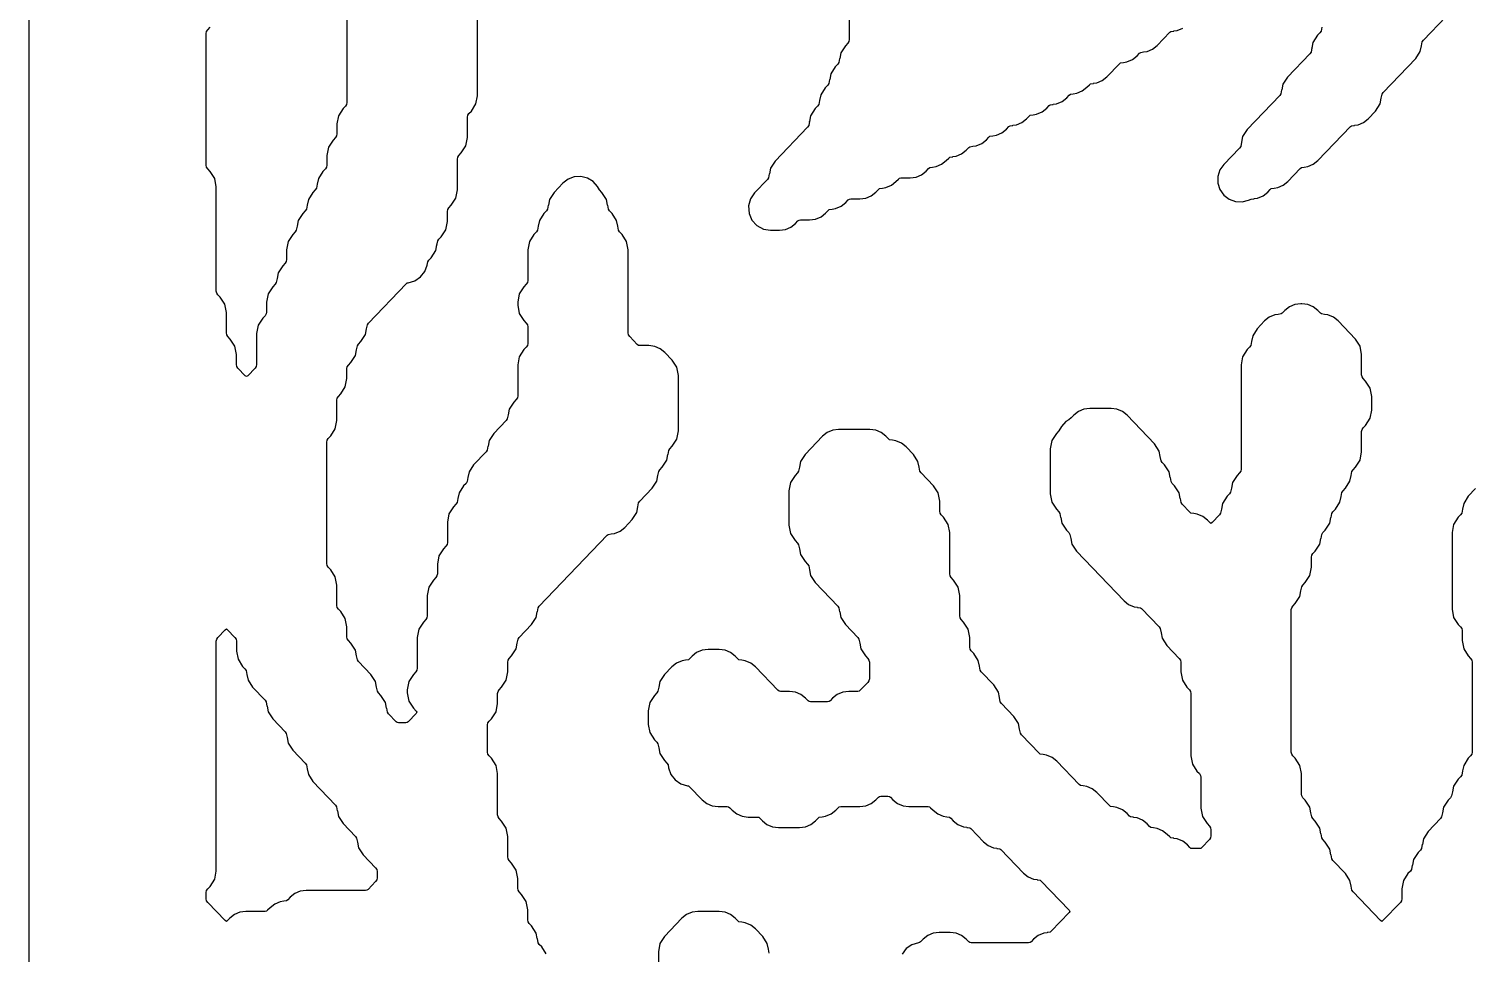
# Model space of a CAD drawing. Header units: millimetres. Extents: x 10 to 410, y 18 to 283.
# Drawn here: x 148 to 180.54, y 58.96 to 79.8 of the extents above; entities that cross this region are included whole.
import ezdxf

# ---------------------------------------------------------------- set-up
doc = ezdxf.new("R2010")
doc.units = ezdxf.units.MM
doc.layers.add('CUT', color=1, linetype='Continuous')

msp = doc.modelspace()

# ---------------------------------------------------------------- linework, layer by layer
at = {"layer": 'CUT'}
for points in [[(211.2679, 144), (198.134, 144), (198.134, 147), (190.134, 147), (190.134, 144), (169.134, 144), (169.134, 147), (161.134, 147), (161.134, 144), (148, 144), (148, 24), (161.134, 24), (161.134, 21), (169.134, 21), (169.134, 24), (190.134, 24), (190.134, 21), (198.134, 21), (198.134, 24), (211.2679, 24)], [(152.9151, 65.2384), (152.9175, 65.2388), (152.9421, 65.1115), (153.0451, 64.952), (153.3259, 64.6591), (153.3504, 64.621), (153.3681, 64.5295), (153.3705, 64.53), (153.3951, 64.4027), (153.4981, 64.2431), (153.7789, 63.9502), (153.8035, 63.9122), (153.8212, 63.8207), (153.8235, 63.8211), (153.8481, 63.6938), (153.9511, 63.5343), (154.2319, 63.2413), (154.2565, 63.2033), (154.2742, 63.1118), (154.2765, 63.1123), (154.3011, 62.985), (154.4041, 62.8254), (154.9114, 62.2962), (154.936, 62.2581), (154.9537, 62.1666), (154.956, 62.1671), (154.9807, 62.0398), (155.0837, 61.8803), (155.3645, 61.5873), (155.389, 61.5493), (155.4067, 61.4578), (155.4091, 61.4582), (155.4337, 61.3309), (155.5367, 61.1714), (155.8175, 60.8785), (155.842, 60.8404), (155.8506, 60.796), (155.8506, 60.6555), (155.842, 60.6111), (155.8175, 60.573), (155.6474, 60.3956), (155.6223, 60.3756), (155.5905, 60.3713), (154.2519, 60.3713), (154.1191, 60.3533), (153.9958, 60.3008), (153.891, 60.2173), (153.8354, 60.1593), (153.8102, 60.1393), (153.7451, 60.1305), (153.7454, 60.1278), (153.6661, 60.1171), (153.5428, 60.0645), (153.4379, 59.981), (153.3823, 59.923), (153.3572, 59.903), (153.3254, 59.8987), (152.8928, 59.8987), (152.76, 59.8808), (152.6368, 59.8282), (152.5319, 59.7447), (152.481, 59.6916), (152.453, 59.6706), (152.425, 59.6916), (152.0332, 60.1004), (152.0086, 60.1385), (152, 60.1829), (152, 60.3234), (152.0086, 60.3679), (152.0332, 60.4059), (152.0875, 60.4625), (152.1904, 60.6221), (152.2265, 60.8085), (152.2265, 65.9943), (152.2351, 66.0387), (152.2597, 66.0768), (152.425, 66.2493), (152.453, 66.2704), (152.481, 66.2493), (152.6464, 66.0768), (152.6709, 66.0387), (152.6795, 65.9943), (152.6795, 65.7706), (152.7156, 65.5841), (152.8186, 65.4246), (152.8729, 65.3679), (152.8974, 65.3299)]]:
    msp.add_lwpolyline(points, close=True, dxfattribs=at)
for points in [[(155.1711, 80.8804), (155.1711, 78.1407), (155.1625, 78.0963), (155.138, 78.0582), (155.0837, 78.0016), (154.9807, 77.842), (154.9446, 77.6556), (154.9446, 77.4319), (154.936, 77.3874), (154.9114, 77.3494), (154.8572, 77.2927), (154.7542, 77.1332), (154.7181, 76.9467), (154.7181, 76.723), (154.7095, 76.6786), (154.6849, 76.6405), (154.6306, 76.5839), (154.5277, 76.4243), (154.503, 76.297), (154.5007, 76.2975), (154.483, 76.206), (154.4584, 76.1679), (154.4041, 76.1113), (154.3011, 75.9518), (154.2765, 75.8245), (154.2742, 75.8249), (154.2565, 75.7334), (154.2319, 75.6954), (154.1776, 75.6387), (154.0746, 75.4792), (154.05, 75.3519), (154.0477, 75.3523), (154.03, 75.2608), (154.0054, 75.2228), (153.9511, 75.1662), (153.8481, 75.0066), (153.8121, 74.8202), (153.8121, 74.5964), (153.8035, 74.552), (153.7789, 74.5139), (153.7246, 74.4573), (153.6216, 74.2977), (153.597, 74.1704), (153.5947, 74.1709), (153.577, 74.0794), (153.5524, 74.0414), (153.4981, 73.9847), (153.3951, 73.8252), (153.359, 73.6387), (153.359, 73.415), (153.3504, 73.3705), (153.3259, 73.3325), (153.2716, 73.2759), (153.1686, 73.1163), (153.1325, 72.9299), (153.1325, 72.2336), (153.1239, 72.1891), (153.0994, 72.1511), (152.934, 71.9785), (152.906, 71.9575), (152.8781, 71.9785), (152.7127, 72.1511), (152.6881, 72.1891), (152.6795, 72.2336), (152.6795, 72.4573), (152.6435, 72.6437), (152.5405, 72.8033), (152.4862, 72.8599), (152.4616, 72.898), (152.453, 72.9424), (152.453, 73.4024), (152.417, 73.5889), (152.314, 73.7484), (152.2597, 73.8051), (152.2351, 73.8431), (152.2265, 73.8876), (152.2265, 76.2379), (152.1904, 76.4243), (152.0875, 76.5839), (152.0332, 76.6405), (152.0086, 76.6786), (152, 76.723), (152, 79.6989), (152.0086, 79.7434), (152.0332, 79.7814), (152.0875, 79.8381)], [(159.6652, 58.9391), (159.5622, 59.0986), (159.5079, 59.1553), (159.4834, 59.1933), (159.4657, 59.2848), (159.4633, 59.2844), (159.4387, 59.4117), (159.3357, 59.5712), (159.2814, 59.6279), (159.2569, 59.6659), (159.2483, 59.7104), (159.2483, 59.9341), (159.2122, 60.1205), (159.1092, 60.2801), (159.0549, 60.3367), (159.0303, 60.3748), (159.0217, 60.4192), (159.0217, 60.6429), (158.9857, 60.8294), (158.8827, 60.9889), (158.8284, 61.0456), (158.8038, 61.0836), (158.7952, 61.1281), (158.7952, 61.5881), (158.7592, 61.7745), (158.6562, 61.9341), (158.6019, 61.9907), (158.5773, 62.0288), (158.5687, 62.0732), (158.5687, 63.0058), (158.5327, 63.1923), (158.4297, 63.3518), (158.3754, 63.4085), (158.3508, 63.4465), (158.3422, 63.491), (158.3422, 64.104), (158.3508, 64.1484), (158.3754, 64.1865), (158.4297, 64.2431), (158.5327, 64.4027), (158.5687, 64.5891), (158.5687, 64.8128), (158.5773, 64.8573), (158.6019, 64.8953), (158.6562, 64.952), (158.7592, 65.1115), (158.7952, 65.298), (158.7952, 65.5217), (158.8038, 65.5662), (158.8284, 65.6042), (158.8827, 65.6608), (158.9857, 65.8204), (159.0103, 65.9477), (159.0126, 65.9472), (159.0303, 66.0387), (159.0549, 66.0768), (159.3357, 66.3697), (159.4387, 66.5293), (159.4633, 66.6566), (159.4657, 66.6561), (159.4834, 66.7476), (159.5079, 66.7856), (161.037, 68.3808), (161.0622, 68.4008), (161.1273, 68.4096), (161.127, 68.4123), (161.2063, 68.423), (161.3296, 68.4756), (161.4344, 68.5591), (161.6008, 68.7326), (161.7038, 68.8921), (161.7284, 69.0194), (161.7307, 69.019), (161.7484, 69.1105), (161.773, 69.1485), (162.0538, 69.4414), (162.1568, 69.601), (162.1814, 69.7283), (162.1838, 69.7278), (162.2015, 69.8193), (162.226, 69.8574), (162.2803, 69.914), (162.3833, 70.0736), (162.4079, 70.2009), (162.4103, 70.2004), (162.428, 70.2919), (162.4525, 70.3299), (162.5068, 70.3866), (162.6098, 70.5461), (162.6459, 70.7326), (162.6459, 71.9847), (162.6098, 72.1712), (162.5068, 72.3307), (162.3405, 72.5042), (162.2356, 72.5877), (162.1123, 72.6403), (161.9795, 72.6582), (161.7735, 72.6582), (161.7417, 72.6625), (161.7166, 72.6825), (161.5465, 72.8599), (161.5219, 72.898), (161.5133, 72.9424), (161.5133, 74.8202), (161.4773, 75.0066), (161.3743, 75.1662), (161.32, 75.2228), (161.2954, 75.2608), (161.2777, 75.3523), (161.2754, 75.3519), (161.2508, 75.4792), (161.1478, 75.6387), (161.0935, 75.6954), (161.0689, 75.7334), (161.0512, 75.8249), (161.0489, 75.8245), (161.0243, 75.9518), (160.9213, 76.1113), (160.867, 76.1679), (160.8189, 76.2425), (160.7197, 76.3547), (160.5917, 76.4326), (160.4465, 76.469), (160.2969, 76.4608), (160.1565, 76.4087), (160.0378, 76.3173), (159.8403, 76.1113), (159.7373, 75.9518), (159.7127, 75.8245), (159.7104, 75.8249), (159.6927, 75.7334), (159.6681, 75.6954), (159.6138, 75.6387), (159.5108, 75.4792), (159.4862, 75.3519), (159.4839, 75.3523), (159.4662, 75.2608), (159.4416, 75.2228), (159.3873, 75.1662), (159.2843, 75.0066), (159.2483, 74.8202), (159.2483, 74.1239), (159.2397, 74.0794), (159.2151, 74.0414), (159.1608, 73.9847), (159.0578, 73.8252), (159.0217, 73.6387), (159.0217, 73.568), (159.0578, 73.3816), (159.1608, 73.222), (159.2151, 73.1654), (159.2397, 73.1273), (159.2483, 73.0829), (159.2483, 72.7061), (159.2397, 72.6617), (159.2151, 72.6236), (159.1608, 72.567), (159.0578, 72.4074), (159.0217, 72.221), (159.0217, 71.5247), (159.0131, 71.4802), (158.9886, 71.4422), (158.9343, 71.3856), (158.8313, 71.226), (158.8067, 71.0987), (158.8043, 71.0992), (158.7866, 71.0077), (158.7621, 70.9696), (158.4813, 70.6767), (158.3783, 70.5172), (158.3537, 70.3899), (158.3513, 70.3903), (158.3336, 70.2988), (158.3091, 70.2608), (158.0283, 69.9678), (157.9253, 69.8083), (157.9007, 69.681), (157.8983, 69.6815), (157.8806, 69.59), (157.8561, 69.5519), (157.8018, 69.4953), (157.6988, 69.3357), (157.6741, 69.2084), (157.6718, 69.2089), (157.6541, 69.1174), (157.6295, 69.0793), (157.5752, 69.0227), (157.4723, 68.8631), (157.4362, 68.6767), (157.4362, 68.2167), (157.4276, 68.1722), (157.403, 68.1342), (157.3487, 68.0775), (157.2457, 67.918), (157.2097, 67.7315), (157.2097, 67.5078), (157.2011, 67.4634), (157.1765, 67.4253), (157.1222, 67.3687), (157.0192, 67.2091), (156.9832, 67.0227), (156.9832, 66.5627), (156.9746, 66.5182), (156.95, 66.4802), (156.8957, 66.4235), (156.7927, 66.264), (156.7567, 66.0775), (156.7567, 65.3812), (156.7481, 65.3368), (156.7235, 65.2987), (156.6692, 65.2421), (156.5662, 65.0826), (156.5302, 64.8961), (156.5302, 64.8254), (156.5662, 64.639), (156.6692, 64.4794), (156.7302, 64.4158), (156.7495, 64.3882), (156.7302, 64.3605), (156.5535, 64.1762), (156.5283, 64.1562), (156.4965, 64.1519), (156.3373, 64.1519), (156.3055, 64.1562), (156.2804, 64.1762), (156.1103, 64.3536), (156.0857, 64.3916), (156.068, 64.4831), (156.0657, 64.4827), (156.0411, 64.61), (155.9381, 64.7695), (155.8838, 64.8262), (155.8592, 64.8642), (155.8415, 64.9557), (155.8392, 64.9553), (155.8146, 65.0826), (155.7116, 65.2421), (155.4308, 65.535), (155.4062, 65.5731), (155.3885, 65.6646), (155.3862, 65.6641), (155.3616, 65.7914), (155.2586, 65.951), (155.2043, 66.0076), (155.1797, 66.0457), (155.1711, 66.0901), (155.1711, 66.3138), (155.135, 66.5003), (155.0321, 66.6598), (154.9778, 66.7165), (154.9532, 66.7545), (154.9446, 66.799), (154.9446, 67.259), (154.9085, 67.4454), (154.8055, 67.605), (154.7513, 67.6616), (154.7267, 67.6997), (154.7181, 67.7441), (154.7181, 70.4837), (154.7267, 70.5282), (154.7513, 70.5662), (154.8055, 70.6229), (154.9085, 70.7824), (154.9446, 70.9689), (154.9446, 71.4289), (154.9532, 71.4733), (154.9778, 71.5114), (155.0321, 71.568), (155.135, 71.7276), (155.1711, 71.914), (155.1711, 72.1377), (155.1797, 72.1822), (155.2043, 72.2202), (155.2586, 72.2769), (155.3616, 72.4364), (155.3862, 72.5637), (155.3885, 72.5633), (155.4062, 72.6548), (155.4308, 72.6928), (155.4851, 72.7495), (155.5881, 72.909), (155.6127, 73.0363), (155.615, 73.0358), (155.6327, 73.1273), (155.6573, 73.1654), (156.5069, 74.0517), (156.532, 74.0716), (156.5544, 74.0747), (156.7029, 74.119), (156.8308, 74.2067), (156.9256, 74.3294), (156.9783, 74.4752), (156.9918, 74.5451), (157.0163, 74.5831), (157.0706, 74.6398), (157.1736, 74.7993), (157.1982, 74.9266), (157.2006, 74.9261), (157.2183, 75.0176), (157.2428, 75.0557), (157.2971, 75.1123), (157.4001, 75.2719), (157.4362, 75.4583), (157.4362, 75.682), (157.4448, 75.7265), (157.4693, 75.7645), (157.5236, 75.8212), (157.6266, 75.9807), (157.6627, 76.1672), (157.6627, 76.8635), (157.6713, 76.9079), (157.6959, 76.946), (157.7502, 77.0026), (157.8531, 77.1622), (157.8892, 77.3486), (157.8892, 77.8086), (157.8978, 77.8531), (157.9224, 77.8911), (157.9767, 77.9478), (158.0797, 78.1073), (158.1157, 78.2938), (158.1157, 80.491)], [(177.1515, 79.8418), (177.1338, 79.7503), (177.1092, 79.7122), (177.0549, 79.6556), (176.9519, 79.4961), (176.9273, 79.3688), (176.925, 79.3692), (176.9073, 79.2777), (176.8827, 79.2397), (176.3754, 78.7105), (176.2724, 78.5509), (176.2478, 78.4236), (176.2455, 78.4241), (176.2278, 78.3326), (176.2032, 78.2945), (175.4694, 77.529), (175.3664, 77.3695), (175.3418, 77.2422), (175.3394, 77.2426), (175.3217, 77.1511), (175.2972, 77.1131), (174.9421, 76.7427), (174.855, 76.6186), (174.8091, 76.4742), (174.8085, 76.3227), (174.8534, 76.1779), (174.9396, 76.0533), (175.0591, 75.9602), (175.2011, 75.9071), (175.3524, 75.8991), (175.4992, 75.9368), (175.558, 75.9619), (175.6238, 75.9708), (175.6235, 75.9735), (175.7028, 75.9842), (175.8261, 76.0368), (175.931, 76.1202), (175.9866, 76.1782), (176.0117, 76.1982), (176.0769, 76.207), (176.0765, 76.2098), (176.1558, 76.2205), (176.2791, 76.2731), (176.384, 76.3565), (176.6661, 76.6508), (176.6912, 76.6708), (176.7564, 76.6796), (176.756, 76.6823), (176.8354, 76.6931), (176.9586, 76.7457), (177.0635, 76.8291), (177.7986, 77.596), (177.8237, 77.6159), (177.8889, 77.6248), (177.8886, 77.6275), (177.9679, 77.6382), (178.0912, 77.6908), (178.196, 77.7742), (178.3624, 77.9478), (178.4654, 78.1073), (178.49, 78.2346), (178.4923, 78.2342), (178.51, 78.3257), (178.5346, 78.3637), (179.2684, 79.1292), (179.3714, 79.2888), (179.396, 79.416), (179.3984, 79.4156), (179.4161, 79.5071), (179.4406, 79.5451), (179.9479, 80.0743)], [(166.4965, 80.0185), (166.4965, 79.5585), (166.4879, 79.514), (166.4634, 79.476), (166.4091, 79.4193), (166.3061, 79.2598), (166.2814, 79.1325), (166.2791, 79.1329), (166.2614, 79.0414), (166.2368, 79.0034), (166.1826, 78.9467), (166.0796, 78.7872), (166.0549, 78.6599), (166.0526, 78.6604), (166.0349, 78.5689), (166.0103, 78.5308), (165.956, 78.4742), (165.8531, 78.3146), (165.8284, 78.1873), (165.8261, 78.1878), (165.8084, 78.0963), (165.7838, 78.0582), (165.7295, 78.0016), (165.6265, 77.842), (165.6019, 77.7148), (165.5996, 77.7152), (165.5819, 77.6237), (165.5573, 77.5857), (164.8235, 76.8202), (164.7205, 76.6606), (164.6959, 76.5333), (164.6935, 76.5338), (164.6758, 76.4423), (164.6513, 76.4042), (164.3629, 76.1034), (164.2695, 75.9661), (164.2262, 75.8059), (164.2378, 75.6402), (164.3029, 75.4875), (164.4145, 75.3646), (164.5601, 75.2849), (164.7238, 75.2574), (164.9241, 75.2574), (165.0569, 75.2753), (165.1802, 75.3279), (165.2851, 75.4114), (165.3407, 75.4694), (165.3658, 75.4894), (165.3976, 75.4937), (165.6037, 75.4937), (165.7365, 75.5116), (165.8597, 75.5642), (165.9646, 75.6477), (166.0202, 75.7057), (166.0453, 75.7257), (166.1105, 75.7345), (166.1101, 75.7372), (166.1895, 75.7479), (166.3128, 75.8005), (166.4176, 75.884), (166.4732, 75.9419), (166.4983, 75.9619), (166.5302, 75.9662), (166.7362, 75.9662), (166.869, 75.9842), (166.9923, 76.0368), (167.0971, 76.1202), (167.1527, 76.1782), (167.1779, 76.1982), (167.243, 76.207), (167.2427, 76.2098), (167.322, 76.2205), (167.4453, 76.2731), (167.5502, 76.3565), (167.6058, 76.4145), (167.6309, 76.4345), (167.6627, 76.4388), (167.8687, 76.4388), (168.0016, 76.4568), (168.1248, 76.5094), (168.2297, 76.5928), (168.2853, 76.6508), (168.3104, 76.6708), (168.3756, 76.6796), (168.3752, 76.6823), (168.4546, 76.6931), (168.5778, 76.7457), (168.6827, 76.8291), (168.7383, 76.8871), (168.7634, 76.9071), (168.8286, 76.9159), (168.8282, 76.9186), (168.9076, 76.9294), (169.0309, 76.9819), (169.1357, 77.0654), (169.1913, 77.1234), (169.2164, 77.1434), (169.2816, 77.1522), (169.2812, 77.1549), (169.3606, 77.1656), (169.4839, 77.2182), (169.5887, 77.3017), (169.6443, 77.3597), (169.6695, 77.3797), (169.7346, 77.3885), (169.7343, 77.3912), (169.8136, 77.4019), (169.9369, 77.4545), (170.0418, 77.538), (170.0973, 77.596), (170.1225, 77.6159), (170.1876, 77.6248), (170.1873, 77.6275), (170.2666, 77.6382), (170.3899, 77.6908), (170.4948, 77.7742), (170.5504, 77.8322), (170.5755, 77.8522), (170.6407, 77.8611), (170.6403, 77.8638), (170.7196, 77.8745), (170.8429, 77.9271), (170.9478, 78.0105), (171.0034, 78.0685), (171.0285, 78.0885), (171.0937, 78.0973), (171.0933, 78.1001), (171.1727, 78.1108), (171.2959, 78.1634), (171.4008, 78.2468), (171.4564, 78.3048), (171.4815, 78.3248), (171.5467, 78.3336), (171.5463, 78.3363), (171.6257, 78.3471), (171.7489, 78.3997), (171.8538, 78.4831), (171.9094, 78.5411), (171.9345, 78.5611), (171.9997, 78.5699), (171.9993, 78.5726), (172.0787, 78.5834), (172.202, 78.636), (172.3068, 78.7194), (172.5889, 79.0137), (172.6141, 79.0337), (172.6792, 79.0425), (172.6789, 79.0452), (172.7582, 79.0559), (172.8815, 79.1085), (172.9864, 79.192), (173.042, 79.25), (173.0671, 79.27), (173.1323, 79.2788), (173.1319, 79.2815), (173.2112, 79.2922), (173.3345, 79.3448), (173.4394, 79.4283), (173.7215, 79.7225), (173.7466, 79.7425), (173.8118, 79.7513), (173.8114, 79.7541), (173.8908, 79.7648), (174.014, 79.8174)], [(180.6189, 69.4325), (180.4526, 69.259), (180.3496, 69.0994), (180.3249, 68.9721), (180.3226, 68.9726), (180.3049, 68.8811), (180.2803, 68.843), (180.226, 68.7864), (180.1231, 68.6269), (180.087, 68.4404), (180.087, 66.7157), (180.1231, 66.5293), (180.226, 66.3697), (180.2803, 66.3131), (180.3049, 66.275), (180.3135, 66.2306), (180.3135, 66.0069), (180.3496, 65.8204), (180.4526, 65.6608), (180.5069, 65.6042), (180.5314, 65.5662), (180.54, 65.5217), (180.54, 63.491), (180.5314, 63.4465), (180.5069, 63.4085), (180.4526, 63.3518), (180.3496, 63.1923), (180.3249, 63.065), (180.3226, 63.0654), (180.3049, 62.9739), (180.2803, 62.9359), (180.226, 62.8792), (180.1231, 62.7197), (180.0984, 62.5924), (180.0961, 62.5928), (180.0784, 62.5013), (180.0538, 62.4633), (179.9995, 62.4067), (179.8965, 62.2471), (179.8719, 62.1198), (179.8696, 62.1203), (179.8519, 62.0288), (179.8273, 61.9907), (179.5465, 61.6978), (179.4435, 61.5382), (179.4189, 61.411), (179.4166, 61.4114), (179.3989, 61.3199), (179.3743, 61.2819), (179.32, 61.2252), (179.217, 61.0657), (179.1924, 60.9384), (179.1901, 60.9388), (179.1724, 60.8473), (179.1478, 60.8093), (179.0935, 60.7527), (178.9905, 60.5931), (178.9545, 60.4066), (178.9545, 60.1829), (178.9459, 60.1385), (178.9213, 60.1004), (178.5294, 59.6916), (178.5014, 59.6706), (178.4735, 59.6916), (177.8551, 60.3367), (177.8305, 60.3748), (177.8128, 60.4663), (177.8105, 60.4658), (177.7858, 60.5931), (177.6829, 60.7527), (177.4021, 61.0456), (177.3775, 61.0836), (177.3598, 61.1751), (177.3575, 61.1747), (177.3328, 61.302), (177.2298, 61.4615), (177.1755, 61.5182), (177.151, 61.5562), (177.1333, 61.6477), (177.1309, 61.6472), (177.1063, 61.7745), (177.0033, 61.9341), (176.949, 61.9907), (176.9245, 62.0288), (176.9068, 62.1203), (176.9044, 62.1198), (176.8798, 62.2471), (176.7768, 62.4067), (176.7225, 62.4633), (176.698, 62.5013), (176.6894, 62.5458), (176.6894, 63.0058), (176.6533, 63.1923), (176.5503, 63.3518), (176.496, 63.4085), (176.4715, 63.4465), (176.4629, 63.491), (176.4629, 66.7031), (176.4715, 66.7476), (176.496, 66.7856), (176.5503, 66.8423), (176.6533, 67.0018), (176.6779, 67.1291), (176.6803, 67.1287), (176.698, 67.2202), (176.7225, 67.2582), (176.7768, 67.3149), (176.8798, 67.4744), (176.9159, 67.6609), (176.9159, 67.8846), (176.9245, 67.929), (176.949, 67.9671), (177.0033, 68.0237), (177.1063, 68.1833), (177.1309, 68.3106), (177.1333, 68.3101), (177.151, 68.4016), (177.1755, 68.4397), (177.2298, 68.4963), (177.3328, 68.6558), (177.3575, 68.7831), (177.3598, 68.7827), (177.3775, 68.8742), (177.4021, 68.9122), (177.4563, 68.9689), (177.5593, 69.1284), (177.584, 69.2557), (177.5863, 69.2553), (177.604, 69.3468), (177.6286, 69.3848), (177.6829, 69.4414), (177.7858, 69.601), (177.8105, 69.7283), (177.8128, 69.7278), (177.8305, 69.8193), (177.8551, 69.8574), (177.9094, 69.914), (178.0124, 70.0736), (178.0484, 70.26), (178.0484, 70.72), (178.057, 70.7645), (178.0816, 70.8025), (178.1359, 70.8592), (178.2389, 71.0187), (178.2749, 71.2052), (178.2749, 71.5121), (178.2389, 71.6986), (178.1359, 71.8581), (178.0816, 71.9148), (178.057, 71.9528), (178.0484, 71.9973), (178.0484, 72.4573), (178.0124, 72.6437), (177.9094, 72.8033), (177.5165, 73.2131), (177.4116, 73.2965), (177.2884, 73.3491), (177.209, 73.3599), (177.2094, 73.3626), (177.1442, 73.3714), (177.1191, 73.3914), (177.0635, 73.4494), (176.9586, 73.5328), (176.8354, 73.5854), (176.7026, 73.6034), (176.6762, 73.6034), (176.5434, 73.5854), (176.4201, 73.5328), (176.3152, 73.4494), (176.2596, 73.3914), (176.2345, 73.3714), (176.1693, 73.3626), (176.1697, 73.3599), (176.0904, 73.3491), (175.9671, 73.2965), (175.8622, 73.2131), (175.6959, 73.0396), (175.5929, 72.88), (175.5683, 72.7527), (175.5659, 72.7532), (175.5482, 72.6617), (175.5237, 72.6236), (175.4694, 72.567), (175.3664, 72.4074), (175.3303, 72.221), (175.3303, 69.8707), (175.3217, 69.8262), (175.2972, 69.7882), (175.2429, 69.7316), (175.1399, 69.572), (175.1153, 69.4447), (175.1129, 69.4452), (175.0952, 69.3537), (175.0707, 69.3156), (175.0164, 69.259), (174.9134, 69.0994), (174.8887, 68.9721), (174.8864, 68.9726), (174.8687, 68.8811), (174.8442, 68.843), (174.6788, 68.6705), (174.6508, 68.6495), (174.6228, 68.6705), (174.5719, 68.7236), (174.467, 68.8071), (174.3438, 68.8597), (174.2644, 68.8704), (174.2648, 68.8731), (174.1996, 68.8819), (174.1745, 68.9019), (174.0044, 69.0793), (173.9799, 69.1174), (173.9622, 69.2089), (173.9598, 69.2084), (173.9352, 69.3357), (173.8322, 69.4953), (173.7779, 69.5519), (173.7534, 69.59), (173.7357, 69.6815), (173.7333, 69.681), (173.7087, 69.8083), (173.6057, 69.9678), (173.5514, 70.0245), (173.5269, 70.0625), (173.5092, 70.154), (173.5068, 70.1536), (173.4822, 70.2809), (173.3792, 70.4404), (172.7598, 71.0865), (172.655, 71.17), (172.5317, 71.2225), (172.3989, 71.2405), (171.9195, 71.2405), (171.7867, 71.2225), (171.6634, 71.17), (171.5586, 71.0865), (171.503, 71.0285), (171.4454, 70.9827), (171.3818, 70.9435), (171.284, 70.8324), (171.22, 70.7333), (171.1657, 70.6767), (171.0627, 70.5172), (171.0267, 70.3307), (171.0267, 69.3149), (171.0627, 69.1284), (171.1657, 68.9689), (171.22, 68.9122), (171.2446, 68.8742), (171.2623, 68.7827), (171.2646, 68.7831), (171.2892, 68.6558), (171.3922, 68.4963), (171.4465, 68.4397), (171.4711, 68.4016), (171.4888, 68.3101), (171.4911, 68.3106), (171.5158, 68.1833), (171.6187, 68.0237), (172.6911, 66.905), (172.796, 66.8216), (172.9192, 66.769), (172.9986, 66.7583), (172.9982, 66.7556), (173.0634, 66.7468), (173.0885, 66.7268), (173.4851, 66.3131), (173.5097, 66.275), (173.5274, 66.1835), (173.5297, 66.184), (173.5543, 66.0567), (173.6573, 65.8971), (173.9381, 65.6042), (173.9627, 65.5662), (173.9713, 65.5217), (173.9713, 65.298), (174.0073, 65.1115), (174.1103, 64.952), (174.1646, 64.8953), (174.1892, 64.8573), (174.1978, 64.8128), (174.1978, 63.4077), (174.2338, 63.2212), (174.3368, 63.0617), (174.3911, 63.0051), (174.4157, 62.967), (174.4243, 62.9226), (174.4243, 62.2263), (174.4604, 62.0398), (174.5633, 61.8803), (174.6176, 61.8236), (174.6422, 61.7856), (174.6508, 61.7411), (174.6508, 61.6007), (174.6422, 61.5562), (174.6176, 61.5182), (174.4476, 61.3408), (174.4225, 61.3208), (174.3906, 61.3165), (174.2314, 61.3165), (174.1996, 61.3208), (174.1745, 61.3408), (174.1189, 61.3987), (174.014, 61.4822), (173.8908, 61.5348), (173.8114, 61.5455), (173.8118, 61.5482), (173.7466, 61.557), (173.7215, 61.577), (173.6659, 61.635), (173.561, 61.7185), (173.4377, 61.7711), (173.3584, 61.7818), (173.3588, 61.7845), (173.2936, 61.7933), (173.2685, 61.8133), (173.2129, 61.8713), (173.108, 61.9548), (172.9847, 62.0074), (172.9054, 62.0181), (172.9057, 62.0208), (172.8406, 62.0296), (172.8154, 62.0496), (172.7598, 62.1076), (172.655, 62.1911), (172.5317, 62.2436), (172.4524, 62.2544), (172.4527, 62.2571), (172.3876, 62.2659), (172.3624, 62.2859), (172.0803, 62.5802), (171.9755, 62.6636), (171.8522, 62.7162), (171.7728, 62.7269), (171.7732, 62.7297), (171.708, 62.7385), (171.6829, 62.7585), (171.1743, 63.289), (171.0694, 63.3725), (170.9462, 63.4251), (170.8668, 63.4358), (170.8672, 63.4385), (170.802, 63.4473), (170.7769, 63.4673), (170.3803, 63.881), (170.3557, 63.9191), (170.338, 64.0106), (170.3357, 64.0101), (170.3111, 64.1374), (170.2081, 64.297), (169.9273, 64.5899), (169.9027, 64.6279), (169.885, 64.7194), (169.8827, 64.719), (169.8581, 64.8463), (169.7551, 65.0058), (169.4743, 65.2987), (169.4497, 65.3368), (169.432, 65.4283), (169.4297, 65.4278), (169.4051, 65.5551), (169.3021, 65.7147), (169.2478, 65.7713), (169.2232, 65.8094), (169.2146, 65.8538), (169.2146, 66.0775), (169.1785, 66.264), (169.0756, 66.4235), (169.0213, 66.4802), (168.9967, 66.5182), (168.9881, 66.5627), (168.9881, 67.0227), (168.952, 67.2091), (168.849, 67.3687), (168.7947, 67.4253), (168.7702, 67.4634), (168.7616, 67.5078), (168.7616, 68.4404), (168.7255, 68.6269), (168.6225, 68.7864), (168.5682, 68.843), (168.5437, 68.8811), (168.5351, 68.9255), (168.5351, 69.1493), (168.499, 69.3357), (168.396, 69.4953), (168.1152, 69.7882), (168.0907, 69.8262), (168.073, 69.9177), (168.0706, 69.9173), (168.046, 70.0446), (167.943, 70.2041), (167.7767, 70.3777), (167.6718, 70.4611), (167.5485, 70.5137), (167.4692, 70.5244), (167.4696, 70.5271), (167.4044, 70.5359), (167.3793, 70.5559), (167.3237, 70.6139), (167.2188, 70.6974), (167.0955, 70.75), (166.9627, 70.7679), (166.2568, 70.7679), (166.124, 70.75), (166.0007, 70.6974), (165.8959, 70.6139), (165.503, 70.2041), (165.4, 70.0446), (165.3754, 69.9173), (165.3731, 69.9177), (165.3554, 69.8262), (165.3308, 69.7882), (165.2765, 69.7316), (165.1735, 69.572), (165.1375, 69.3856), (165.1375, 68.606), (165.1735, 68.4196), (165.2765, 68.26), (165.3308, 68.2034), (165.3554, 68.1653), (165.3731, 68.0738), (165.3754, 68.0743), (165.4, 67.947), (165.503, 67.7874), (165.5573, 67.7308), (165.5819, 67.6927), (165.5996, 67.6012), (165.6019, 67.6017), (165.6265, 67.4744), (165.7295, 67.3149), (166.2368, 66.7856), (166.2614, 66.7476), (166.2791, 66.6561), (166.2814, 66.6566), (166.3061, 66.5293), (166.4091, 66.3697), (166.6899, 66.0768), (166.7144, 66.0387), (166.7321, 65.9472), (166.7345, 65.9477), (166.7591, 65.8204), (166.8621, 65.6608), (166.9164, 65.6042), (166.9409, 65.5662), (166.9495, 65.5217), (166.9495, 65.145), (166.9409, 65.1005), (166.9164, 65.0625), (166.7463, 64.8851), (166.7212, 64.8651), (166.6894, 64.8608), (166.4833, 64.8608), (166.3505, 64.8428), (166.2273, 64.7902), (166.1224, 64.7068), (166.0668, 64.6488), (166.0417, 64.6288), (166.0098, 64.6245), (165.6241, 64.6245), (165.5923, 64.6288), (165.5672, 64.6488), (165.5116, 64.7068), (165.4067, 64.7902), (165.2835, 64.8428), (165.1506, 64.8608), (164.9446, 64.8608), (164.9128, 64.8651), (164.8877, 64.8851), (164.3791, 65.4156), (164.2742, 65.4991), (164.1509, 65.5517), (164.0716, 65.5624), (164.0719, 65.5651), (164.0068, 65.5739), (163.9816, 65.5939), (163.926, 65.6519), (163.8212, 65.7354), (163.6979, 65.7879), (163.5651, 65.8059), (163.3122, 65.8059), (163.1794, 65.7879), (163.0561, 65.7354), (162.9513, 65.6519), (162.8957, 65.5939), (162.8705, 65.5739), (162.8054, 65.5651), (162.8057, 65.5624), (162.7264, 65.5517), (162.6031, 65.4991), (162.4983, 65.4156), (162.3319, 65.2421), (162.2289, 65.0826), (162.2043, 64.9553), (162.202, 64.9557), (162.1843, 64.8642), (162.1597, 64.8262), (162.1054, 64.7695), (162.0024, 64.61), (161.9664, 64.4235), (161.9664, 64.1166), (162.0024, 63.9301), (162.1054, 63.7706), (162.1597, 63.7139), (162.1843, 63.6759), (162.202, 63.5844), (162.2043, 63.5848), (162.2289, 63.4575), (162.3319, 63.298), (162.3862, 63.2413), (162.4108, 63.2033), (162.4243, 63.1334), (162.477, 62.9876), (162.5718, 62.865), (162.6996, 62.7772), (162.8482, 62.7329), (162.8705, 62.7299), (162.8957, 62.7099), (163.1778, 62.4156), (163.2826, 62.3322), (163.4059, 62.2796), (163.5387, 62.2616), (163.7448, 62.2616), (163.7766, 62.2573), (163.8017, 62.2373), (163.8573, 62.1793), (163.9622, 62.0959), (164.0854, 62.0433), (164.2182, 62.0253), (164.4243, 62.0253), (164.4561, 62.021), (164.4812, 62.001), (164.5368, 61.943), (164.6417, 61.8596), (164.765, 61.807), (164.8978, 61.789), (165.3772, 61.789), (165.51, 61.807), (165.6332, 61.8596), (165.7381, 61.943), (165.7937, 62.001), (165.8188, 62.021), (165.884, 62.0298), (165.8836, 62.0325), (165.963, 62.0433), (166.0862, 62.0959), (166.1911, 62.1793), (166.2467, 62.2373), (166.2718, 62.2573), (166.3037, 62.2616), (166.7362, 62.2616), (166.869, 62.2796), (166.9923, 62.3322), (167.0971, 62.4156), (167.1527, 62.4736), (167.1779, 62.4936), (167.2097, 62.4979), (167.3689, 62.4979), (167.4007, 62.4936), (167.4258, 62.4736), (167.4814, 62.4156), (167.5863, 62.3322), (167.7096, 62.2796), (167.8424, 62.2616), (168.2749, 62.2616), (168.3067, 62.2573), (168.3319, 62.2373), (168.3875, 62.1793), (168.4923, 62.0959), (168.6156, 62.0433), (168.695, 62.0325), (168.6946, 62.0298), (168.7598, 62.021), (168.7849, 62.001), (168.8405, 61.943), (168.9453, 61.8596), (169.0686, 61.807), (169.148, 61.7963), (169.1476, 61.7935), (169.2128, 61.7847), (169.2379, 61.7647), (169.52, 61.4705), (169.6249, 61.387), (169.7481, 61.3344), (169.8275, 61.3237), (169.8271, 61.321), (169.8923, 61.3122), (169.9174, 61.2922), (170.426, 60.7616), (170.5309, 60.6781), (170.6542, 60.6256), (170.7335, 60.6148), (170.7332, 60.6121), (170.7983, 60.6033), (170.8235, 60.5833), (171.4532, 59.9264), (171.4726, 59.8987), (171.4532, 59.8711), (171.05, 59.4505), (171.0248, 59.4305), (170.9597, 59.4216), (170.96, 59.4189), (170.8807, 59.4082), (170.7574, 59.3556), (170.6525, 59.2722), (170.5969, 59.2142), (170.5718, 59.1942), (170.54, 59.1899), (169.2483, 59.1899), (169.2164, 59.1942), (169.1913, 59.2142), (169.1357, 59.2722), (169.0309, 59.3556), (168.9076, 59.4082), (168.7748, 59.4262), (168.5219, 59.4262), (168.3891, 59.4082), (168.2658, 59.3556), (168.161, 59.2722), (168.1054, 59.2142), (168.0802, 59.1942), (168.0579, 59.1912), (167.9093, 59.1468), (167.7815, 59.0591), (167.6866, 58.9364)], [(164.693, 58.957), (164.6753, 59.0485), (164.673, 59.0481), (164.6484, 59.1754), (164.5454, 59.3349), (164.3791, 59.5085), (164.2742, 59.5919), (164.1509, 59.6445), (164.0716, 59.6552), (164.0719, 59.6579), (164.0068, 59.6668), (163.9816, 59.6867), (163.926, 59.7447), (163.8212, 59.8282), (163.6979, 59.8808), (163.5651, 59.8987), (163.0857, 59.8987), (162.9529, 59.8808), (162.8296, 59.8282), (162.7248, 59.7447), (162.3319, 59.3349), (162.2289, 59.1754), (162.1929, 58.9889), (162.1929, 58.7652)]]:
    msp.add_lwpolyline(points, dxfattribs=at)

doc.saveas('drawing.dxf')
